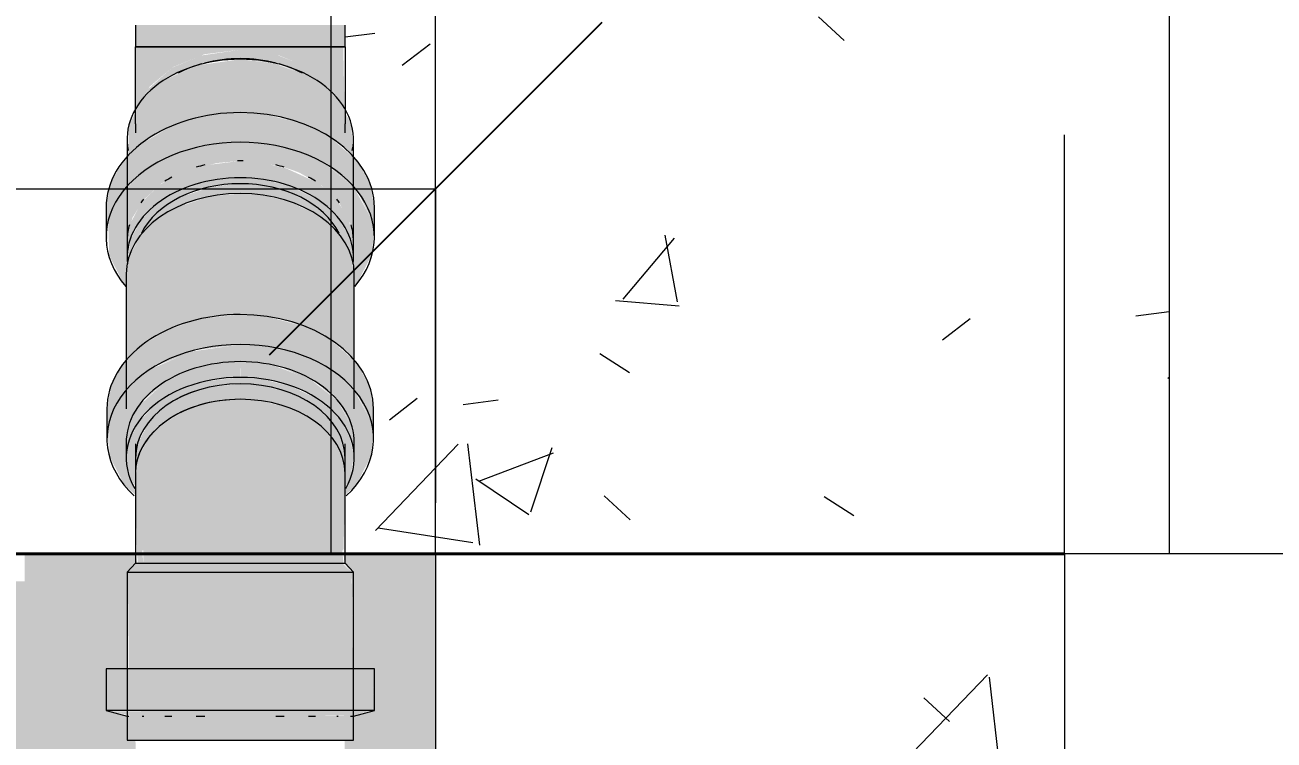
# Model space of a CAD drawing. Header units: metres. Extents: x 1.1 to 88.1, y -3.7 to 23.8.
# Drawn here: x 48.9163 to 49.2143, y -0.0444 to 0.1262 of the extents above; entities that cross this region are included whole.
import ezdxf

# ---------------------------------------------------------------- set-up
doc = ezdxf.new("R2010")
doc.units = ezdxf.units.M
for name, pattern in [('IMPORT-DASHED2 _4_', [0.375, 0.25, -0.125]), ('IMPORT-HIDDEN2 _2_', [0.1875, 0.125, -0.0625]), ('Projeção', [0.003969, 0.002381, -0.001587])]:
    doc.linetypes.add(name, pattern=pattern)
doc.layers.add('1095_ARQ_BASE_dwg', color=7, linetype='Continuous', lineweight=5, true_color=0x767676)
doc.layers.add('A-FLOR', color=7, linetype='Continuous', lineweight=9, true_color=0x007f00)
for name, color, linetype, lineweight in [('A-ANNO-DIMS', 7, 'Continuous', 5), ('A-ANNO-DIMS-25', 7, 'Continuous', 5), ('A-DETL', 7, 'Continuous', 5), ('A-DETL-GENF', 7, 'Continuous', 5), ('A-FLOR-OVHD', 7, 'Projeção', 5), ('A-WALL', 7, 'Continuous', 9), ('KIRYA - PAREDE', 7, 'Continuous', 40), ('KIRYA - PAREDE VISTA', 7, 'Continuous', 15), ('KIRYA - PISO', 7, 'Continuous', 5), ('KIRYA - PROJEÇÃO', 7, 'IMPORT-DASHED2 _4_', 5), ('KIRYA - SQUADRIA', 7, 'Continuous', 5), ('P-PIPE', 7, 'Continuous', 5), ('S-COLS', 7, 'Continuous', 5)]:
    doc.layers.add(name, color=color, linetype=linetype, lineweight=lineweight)
doc.styles.add('Century Gothic_2', font='GOTHIC.TTF', dxfattribs={"height": 0.025})
doc.dimstyles.new('Setores_1_mm', dxfattribs={"dimscale": 0.3048, "dimtxt": 0.026104, "dimasz": 0.260417, "dimexe": 0.19685, "dimexo": 0.123031, "dimgap": 0.143537, "dimtad": 1, "dimrnd": 0.01, "dimzin": 0, "dimdsep": 46, "dimtxsty": 'Century Gothic_2', "dimblk1": 'OBLIQUE', "dimblk2": 'OBLIQUE', "dimsah": 1, "dimcen": 0.09, "dimazin": 0, "dimtfac": 1, "dimtdec": 4, "dimtix": 1, "dimtmove": 0, "dimatfit": 3, "dimfxl": 1, "dimtvp": 1, "dimtolj": 1, "dimtzin": 0, "dimarcsym": 2})
pattern_1 = [(50, (47.8734, 1.515), (0.1821895, -0.015938), [0.01905, -0.20955]), (355, (47.8734, 1.515), (-0.035242, 0.191059), [0.01524, -0.16764]), (100.451, (47.8884, 1.514), (0.146942, 0.17512), [0.01619, -0.17809]), (46.184, (47.8734, 1.566), (0.271077, -0.042045), [0.02858, -0.31433]), (96.636, (47.8964, 1.562), (0.237407, 0.247433), [0.02429, -0.26714]), (351.184, (47.8734, 1.566), (0.237406, 0.247428), [0.02286, -0.25146]), (21, (47.8984, 1.553), (0.15162, -0.102267), [0.01905, -0.20955]), (326, (47.8984, 1.553), (0.061803, 0.184189), [0.01524, -0.16764]), (71.451, (47.9114, 1.545), (0.213418, 0.081924), [0.01619, -0.17809]), (37.5, (47.8734, 1.515), (0.0030864, 0.084551), [0.00838, -0.15723, 0.00838, -0.1618, -0.16828]), (37.5, (47.8734, 1.515), (0.0030864, 0.084551), [-0.33579, 0.00838, -0.15989]), (7.5, (47.8734, 1.515), (0.0668157, 0.1001782), [0.00838, -0.08865, 0.00838, -0.15342, -0.06414]), (7.5, (47.8734, 1.515), (0.0668157, 0.1001782), [-0.25883, 0.00838, -0.05575]), (327.5, (47.8164, 1.515), (0.1355866, -0.0057276), [0.00838, -0.05512, 0.00838, -0.18974, -0.26289]), (327.5, (47.8164, 1.515), (0.1355866, -0.0057276), [-0.26162, 0.00838, -0.25451]), (317.5, (47.7914, 1.515), (0.1481253, 0.0254287), [0.00838, -0.07417, 0.00838, -0.12319, -0.18669]), (317.5, (47.7914, 1.515), (0.1481253, 0.0254287), [-0.21412, 0.00838, -0.17831])]

# ---------------------------------------------------------------- blocks, each defined once
blk = doc.blocks.new('Pilar retangular - 20 x 40 cm-4048671-AA')
at = {"layer": 'S-COLS', "true_color": 0xeaeaea}
h = blk.add_hatch(dxfattribs=at)
h.set_pattern_fill('FP_6', color=254, style=0, pattern_type=2)
h.set_pattern_definition([(50, (-10.541, 1.515), (0.18219, -0.015938), [0.01905, -0.20955]), (355, (-10.541, 1.515), (-0.035242, 0.191059), [0.01524, -0.16764]), (100.451, (-10.526, 1.514), (0.146942, 0.17512), [0.01619, -0.17809]), (46.184, (-10.541, 1.566), (0.271077, -0.042045), [0.02857, -0.31432]), (96.636, (-10.518, 1.562), (0.237407, 0.247433), [0.02429, -0.26714]), (351.184, (-10.541, 1.566), (0.237406, 0.247428), [0.02286, -0.25146]), (21, (-10.516, 1.553), (0.15162, -0.102267), [0.01905, -0.20955]), (326, (-10.516, 1.553), (0.061803, 0.18419), [0.01524, -0.16764]), (71.451, (-10.503, 1.545), (0.213418, 0.081924), [0.01619, -0.17809]), (37.5, (-10.541, 1.515), (0.0030864, 0.084551), [0.00838, -0.15723, 0.00838, -0.1618, -0.16827]), (37.5, (-10.541, 1.515), (0.0030864, 0.084551), [-0.33579, 0.00838, -0.15989]), (7.5, (-10.541, 1.515), (0.0668157, 0.1001782), [0.00838, -0.08865, 0.00838, -0.15342, -0.06413]), (7.5, (-10.541, 1.515), (0.0668157, 0.1001782), [-0.25883, 0.00838, -0.05575]), (327.5, (-10.598, 1.515), (0.1355866, -0.0057276), [0.00838, -0.05512, 0.00838, -0.18974, -0.26289]), (327.5, (-10.598, 1.515), (0.1355866, -0.0057276), [-0.26162, 0.00838, -0.25451]), (317.5, (-10.623, 1.515), (0.148125, 0.025429), [0.00838, -0.07417, 0.00838, -0.12319, -0.18669]), (317.5, (-10.623, 1.515), (0.148125, 0.025429), [-0.21412, 0.00838, -0.17831])])
h.paths.add_polyline_path([(-9.4001, -0.3), (-9.4001, -0.1), (-9.42178, -0.1), (-9.42171, -0.11103), (-9.41951, -0.11103), (-9.41951, -0.15643), (-9.41491, -0.15643), (-9.41539, -0.16653), (-9.41992, -0.16773), (-9.41951, -0.17303), (-9.42171, -0.17303), (-9.42152, -0.18522), (-9.41878, -0.1888), (-9.41519, -0.19879), (-9.41545, -0.21049), (-9.41939, -0.2207), (-9.4251, -0.22791), (-9.4251, -0.3)])
h.paths.add_polyline_path([(-9.23734, 0), (-9.2251, 0), (-9.2251, 0.89352), (-9.42178, 0.89352), (-9.42171, 0.18816), (-9.41951, 0.18816), (-9.41951, 0.14276), (-9.41491, 0.14276), (-9.41539, 0.13266), (-9.41992, 0.13146), (-9.41951, 0.12616), (-9.42171, 0.12616), (-9.42171, 0.10531), (-9.42012, 0.10222), (-9.42002, 0.0949), (-9.41899, 0.09395), (-9.4158, 0.0885), (-9.41471, 0.08264), (-9.41535, 0.07133), (-9.41951, 0.06382), (-9.41951, 0.04617), (-9.41917, 0.04586), (-9.41599, 0.04044), (-9.41491, 0.03462), (-9.41554, 0.02328), (-9.41917, 0.01623), (-9.42176, 0.01404), (-9.42171, 0), (-9.2501, 0)])
at = {"layer": 'S-COLS', "color": 253, "true_color": 0xaaaaaa}
for p, q in [((-9.4251, 0.89352), (-9.4251, 0)), ((-9.2251, 0.89352), (-9.2251, 0))]:
    blk.add_line(p, q, dxfattribs=at)
blk = doc.blocks.new('1095_ARQ_BASE_dwg__U16-4006147-AA')
at = {"layer": 'KIRYA - SQUADRIA'}
for p, q in [((-9.4001, 0), (-10.1051, 0)), ((-9.2501, 0), (-9.4001, 0)), ((-9.4001, 0), (-10.1051, 0)), ((-10.1051, 0), (-9.4151, 0)), ((-9.4001, 0), (-9.4151, 0)), ((-9.4151, 0), (-9.3651, 0)), ((-9.4001, 0), (-9.4151, 0)), ((-9.4151, 0), (-9.3651, 0)), ((-9.2501, 0), (-9.4001, 0)), ((-9.3651, 0), (-9.2501, 0)), ((-9.3651, 0), (-9.2501, 0))]:
    blk.add_line(p, q, dxfattribs=at)
blk = doc.blocks.new('1095_ARQ_BASE_dwg-4006143-AA')
at = {"layer": 'KIRYA - PAREDE'}
for p, q in [((-12.0501, 0), (-9.2501, 0)), ((-9.4001, 0), (-11.9001, 0)), ((-9.4001, 0), (-11.1001, 0)), ((-11.1001, 0), (-9.4001, 0)), ((-9.49801, 0), (-9.47133, 0)), ((-9.47133, 0), (-9.49801, 0)), ((-9.42209, 0), (-9.4001, 0)), ((-9.2501, 0), (-9.42209, 0)), ((-9.4001, 0), (-9.2501, 0)), ((-9.2501, 0), (-9.4001, 0))]:
    blk.add_line(p, q, dxfattribs=at)
at = {"layer": 'KIRYA - PAREDE VISTA'}
blk.add_line((-9.38072, 0), (-9.72072, 0), dxfattribs=at)
at = {"layer": 'KIRYA - PISO'}
for p, q in [((-9.25067, 0), (-11.147, 0)), ((-9.25012, 0), (-11.02377, 0)), ((-9.25038, 0), (-10.147, 0)), ((-9.29632, 0), (-9.2501, 0)), ((-9.2501, 0), (-12.36535, 0)), ((-9.2501, 0), (-12.36535, 0)), ((-9.2501, 0), (-12.36535, 0)), ((-9.2501, 0), (-12.36535, 0)), ((-9.2501, 0), (-12.2501, 0))]:
    blk.add_line(p, q, dxfattribs=at)
at = {"layer": 'KIRYA - PROJEÇÃO'}
for p, q in [((-12.2501, 0), (-9.2501, 0)), ((-9.47133, 0), (-9.49801, 0)), ((-9.2501, 0), (-9.42209, 0))]:
    blk.add_line(p, q, dxfattribs=at)
at = {"layer": 'KIRYA - PROJEÇÃO', "flags": 128}
blk.add_lwpolyline([(-9.2501, 0), (-10.7303, 0), (-10.47444, 0), (-9.2501, 0)], dxfattribs=at)
at = {"layer": 'KIRYA - SQUADRIA', "linetype": 'IMPORT-HIDDEN2 _2_'}
for p, q in [((-9.4001, 0), (-9.34768, 0)), ((-9.2501, 0), (-9.4001, 0)), ((-9.2501, 0), (-9.4001, 0)), ((-9.4001, 0), (-9.34768, 0)), ((-9.34768, 0), (-9.33768, 0)), ((-9.34768, 0), (-9.33768, 0)), ((-9.33768, 0), (-9.2501, 0)), ((-9.33768, 0), (-9.2501, 0)), ((-9.3151, 0), (-9.3351, 0)), ((-9.3351, 0), (-9.3151, 0))]:
    blk.add_line(p, q, dxfattribs=at)
blk.add_blockref('1095_ARQ_BASE_dwg__U16-4006147-AA', (0, 0))
blk = doc.blocks.new('Joelho 45_90 - Serie Normal - Esgoto - MEP - Tigre - Standard-4021435-AA')
at = {"layer": 'P-PIPE', "true_color": 0xf5ebeb}
for points in [[(-9.47171, 0.0192), (-9.47055, 0.02429), (-9.46836, 0.02804), (-9.46438, 0.0317), (-9.45903, 0.03456), (-9.45318, 0.03628), (-9.44671, 0.03688), (-9.44671, 0.04056), (-9.45375, 0.03979), (-9.45921, 0.03819), (-9.46438, 0.03538), (-9.46837, 0.0317), (-9.471, 0.02666), (-9.47171, 0.02273), (-9.47171, 0.01935)], [(-9.42171, 0.0192), (-9.42187, 0.02378), (-9.4229, 0.02804), (-9.42506, 0.03172), (-9.42903, 0.03538), (-9.43421, 0.03819), (-9.44099, 0.04002), (-9.44671, 0.04056), (-9.44671, 0.03688), (-9.44024, 0.03628), (-9.43343, 0.03409), (-9.42903, 0.0317), (-9.4247, 0.02743), (-9.42256, 0.02378), (-9.42179, 0.01965)], [(-9.47133, 0.00082), (-9.44671, 0.00082), (-9.44671, 0.03688), (-9.45318, 0.03628), (-9.45921, 0.03451), (-9.46486, 0.03126), (-9.46836, 0.02804), (-9.47098, 0.02309), (-9.47169, 0.01771), (-9.47137, 0.00152)], [(-9.44671, 0.00082), (-9.42209, 0.00082), (-9.4218, 0.01133), (-9.42171, 0.0192), (-9.42256, 0.02378), (-9.42506, 0.02804), (-9.42903, 0.0317), (-9.43421, 0.03451), (-9.44099, 0.03635), (-9.44671, 0.03688), (-9.44671, 0.00152)], [(-9.4247, -0.00218), (-9.42209, -0.00218), (-9.42237, 0.00082), (-9.44671, 0.00082), (-9.44671, -0.00218), (-9.42489, -0.00218)], [(-9.4733, -0.00438), (-9.44671, -0.00438), (-9.44671, -0.00218), (-9.47133, -0.00218), (-9.47279, -0.00381)], [(-9.42333, -0.00438), (-9.42012, -0.00438), (-9.42237, -0.00218), (-9.44671, -0.00218), (-9.44671, -0.00438), (-9.42419, -0.00438)], [(-9.44671, -0.03738), (-9.44671, -0.02738), (-9.47871, -0.02738), (-9.47822, -0.03738), (-9.44914, -0.03738)], [(-9.42054, -0.03738), (-9.41519, -0.03738), (-9.41471, -0.02738), (-9.44671, -0.02738), (-9.44671, -0.03738), (-9.42063, -0.03738)], [(-9.4571, -0.03868), (-9.44671, -0.03868), (-9.44671, -0.03738), (-9.47762, -0.03754), (-9.47263, -0.03861), (-9.46243, -0.03866), (-9.45757, -0.03867)], [(-9.43843, -0.03868), (-9.41971, -0.03858), (-9.4158, -0.03738), (-9.44671, -0.03738), (-9.44671, -0.03868), (-9.43846, -0.03868)]]:
    blk.add_hatch(color=7, dxfattribs=at).paths.add_polyline_path(points)
h = blk.add_hatch(color=7, dxfattribs=at)
h.paths.add_polyline_path([(-9.44671, -0.00218), (-9.44671, 0.00082), (-9.46984, 0.00082), (-9.46984, -0.00218), (-9.44914, -0.00218)])
h.paths.add_polyline_path([(-9.47009, -0.00218), (-9.46984, -0.00218), (-9.47009, 0.00082), (-9.47133, 0.00082), (-9.47116, -0.00218), (-9.47047, -0.00218)])
h = blk.add_hatch(color=7, dxfattribs=at)
h.paths.add_polyline_path([(-9.47371, -0.04438), (-9.44671, -0.04438), (-9.44671, -0.03868), (-9.47286, -0.03861), (-9.47357, -0.03861), (-9.47365, -0.03868)])
h.paths.add_polyline_path([(-9.46881, -0.02738), (-9.44671, -0.02738), (-9.44671, -0.00438), (-9.4733, -0.00438), (-9.4733, -0.02738), (-9.46933, -0.02738)])
h = blk.add_hatch(color=7, dxfattribs=at)
h.paths.add_polyline_path([(-9.43972, -0.04438), (-9.41971, -0.04438), (-9.41977, -0.03859), (-9.42079, -0.03861), (-9.43096, -0.03866), (-9.43643, -0.03868), (-9.44671, -0.03868), (-9.44671, -0.04438), (-9.43998, -0.04438)])
h.paths.add_polyline_path([(-9.42012, -0.02738), (-9.41988, -0.02738), (-9.42012, -0.00438), (-9.44671, -0.00438), (-9.44671, -0.02738), (-9.42041, -0.02738)])
at = {"layer": 'P-PIPE'}
for p, q in [((-9.47171, 0.02288), (-9.47171, 0.0192)), ((-9.42171, 0.0192), (-9.42171, 0.02288)), ((-9.47171, 0.00082), (-9.47171, -0.00218)), ((-9.42171, -0.00218), (-9.42171, 0.00082)), ((-9.47171, -0.00218), (-9.47371, -0.00438)), ((-9.47171, -0.00218), (-9.44671, -0.00218)), ((-9.44671, -0.00218), (-9.42171, -0.00218)), ((-9.41971, -0.00438), (-9.42171, -0.00218)), ((-9.47371, -0.00438), (-9.47371, -0.04438)), ((-9.47371, -0.00438), (-9.44671, -0.00438)), ((-9.44671, -0.00438), (-9.41971, -0.00438)), ((-9.41971, -0.04438), (-9.41971, -0.00438)), ((-9.47871, -0.02738), (-9.47871, -0.03738)), ((-9.44671, -0.02738), (-9.47871, -0.02738)), ((-9.41471, -0.02738), (-9.44671, -0.02738)), ((-9.41471, -0.03738), (-9.41471, -0.02738)), ((-9.47871, -0.03738), (-9.47371, -0.03868)), ((-9.44671, -0.03738), (-9.47871, -0.03738)), ((-9.47371, -0.03868), (-9.4733, -0.03868)), ((-9.47009, -0.03868), (-9.46975, -0.03868)), ((-9.46468, -0.03868), (-9.463, -0.03868)), ((-9.4572, -0.03868), (-9.45517, -0.03868)), ((-9.41471, -0.03738), (-9.44671, -0.03738)), ((-9.43824, -0.03868), (-9.43621, -0.03868)), ((-9.43041, -0.03868), (-9.42873, -0.03868)), ((-9.42367, -0.03868), (-9.42332, -0.03868)), ((-9.42037, -0.03868), (-9.41971, -0.03868)), ((-9.41971, -0.03868), (-9.41471, -0.03738)), ((-9.47371, -0.04438), (-9.44671, -0.04438)), ((-9.44671, -0.04438), (-9.41971, -0.04438))]:
    blk.add_line(p, q, dxfattribs=at)
at = {"layer": 'P-PIPE', "flags": 128}
for points in [[(-9.47171, 0.0192), (-9.47171, 0.01845), (-9.47171, 0.01767), (-9.47171, 0.01687), (-9.47171, 0.01604), (-9.47171, 0.01518), (-9.47171, 0.0143), (-9.47171, 0.0134), (-9.47171, 0.01248), (-9.47171, 0.01155), (-9.47171, 0.01059), (-9.47171, 0.00962), (-9.47171, 0.00863), (-9.47171, 0.00764), (-9.47171, 0.00663), (-9.47171, 0.00561), (-9.47171, 0.00458), (-9.47171, 0.00355), (-9.47171, 0.00252), (-9.47171, 0.00148), (-9.47171, 0.00082)], [(-9.42171, 0.00082), (-9.42171, 0.00186), (-9.42171, 0.00289), (-9.42171, 0.00393), (-9.42171, 0.00496), (-9.42171, 0.00598), (-9.42171, 0.007), (-9.42171, 0.008), (-9.42171, 0.009), (-9.42171, 0.00998), (-9.42171, 0.01094), (-9.42171, 0.01189), (-9.42171, 0.01282), (-9.42171, 0.01374), (-9.42171, 0.01463), (-9.42171, 0.0155), (-9.42171, 0.01634), (-9.42171, 0.01717), (-9.42171, 0.01796), (-9.42171, 0.01873), (-9.42171, 0.0192)]]:
    blk.add_lwpolyline(points, dxfattribs=at)
at = {"layer": 'P-PIPE'}
for centre, major_axis, start_param, end_param in [((-9.44671, 0.02288), (-0.025, 0), 4.712389, 6.283185), ((-9.44671, 0.02288), (-0.025, 0), 3.141593, 4.712389), ((-9.44671, 0.0192), (-0.025, 0), 4.712389, 6.283185), ((-9.44671, 0.0192), (0.025, 0), 1.570796, 3.141593), ((-9.44671, 0.0192), (-0.025, 0), 3.141593, 4.712389), ((-9.44671, 0.0192), (0.025, 0), 0, 1.570796)]:
    blk.add_ellipse(centre, major_axis=major_axis, ratio=0.707107, start_param=start_param, end_param=end_param, dxfattribs=at)
blk = doc.blocks.new('Luva Simples para Conexão - Serie Normal - Esgoto - MEP - Tigre - Standard-V49-AA')
at = {"layer": 'P-PIPE', "true_color": 0xf5ebeb}
for points in [[(-9.47391, 0.04617), (-9.46836, 0.05097), (-9.46237, 0.05416), (-9.45375, 0.05645), (-9.44671, 0.0571), (-9.44671, 0.08595), (-9.45375, 0.0853), (-9.46127, 0.08285), (-9.46594, 0.08032), (-9.47026, 0.07634), (-9.47308, 0.07114), (-9.47391, 0.06672), (-9.47391, 0.0478)], [(-9.41951, 0.04617), (-9.41951, 0.06672), (-9.42043, 0.0717), (-9.42349, 0.07665), (-9.42747, 0.08032), (-9.43421, 0.0837), (-9.44024, 0.08535), (-9.44671, 0.08595), (-9.44671, 0.0571), (-9.43796, 0.05618), (-9.43081, 0.05409), (-9.42422, 0.05052), (-9.42019, 0.0468)], [(-9.47802, 0.02357), (-9.47802, 0.03138), (-9.4738, 0.0391), (-9.46715, 0.0447), (-9.45728, 0.04864), (-9.44671, 0.04996), (-9.44671, 0.0571), (-9.45546, 0.05618), (-9.46318, 0.05378), (-9.46955, 0.05019), (-9.47425, 0.04586), (-9.47742, 0.04044), (-9.47851, 0.03462), (-9.47802, 0.02358)], [(-9.41539, 0.02357), (-9.41491, 0.03462), (-9.41599, 0.04044), (-9.41917, 0.04586), (-9.42506, 0.05097), (-9.43081, 0.05409), (-9.43967, 0.05645), (-9.44671, 0.0571), (-9.44671, 0.04996), (-9.43583, 0.0486), (-9.42571, 0.04423), (-9.41917, 0.03872), (-9.41539, 0.03138), (-9.41539, 0.02628)], [(-9.47165, 0.01404), (-9.47171, 0.01573), (-9.47308, 0.01842), (-9.47384, 0.02396), (-9.47349, 0.02996), (-9.46998, 0.03648), (-9.46399, 0.04144), (-9.45494, 0.04483), (-9.44671, 0.04586), (-9.44671, 0.04996), (-9.45843, 0.04826), (-9.46774, 0.0442), (-9.47425, 0.03872), (-9.47802, 0.03138), (-9.47788, 0.02328), (-9.47424, 0.01623), (-9.47171, 0.01409)], [(-9.42176, 0.01404), (-9.41917, 0.01623), (-9.41539, 0.02357), (-9.41539, 0.03138), (-9.41951, 0.039), (-9.42627, 0.0447), (-9.43583, 0.0486), (-9.44671, 0.04996), (-9.44671, 0.04586), (-9.4374, 0.0447), (-9.42872, 0.04094), (-9.42315, 0.03624), (-9.41992, 0.02996), (-9.41953, 0.02278), (-9.42043, 0.0179), (-9.42175, 0.01566)], [(-9.47391, 0.02288), (-9.47272, 0.0283), (-9.46999, 0.03275), (-9.4652, 0.03688), (-9.45907, 0.0399), (-9.45305, 0.04152), (-9.44671, 0.04211), (-9.44671, 0.04586), (-9.45601, 0.0447), (-9.46438, 0.0412), (-9.4706, 0.03558), (-9.47349, 0.02996), (-9.47388, 0.02331)], [(-9.41951, 0.02288), (-9.41992, 0.02996), (-9.42343, 0.03648), (-9.43008, 0.04171), (-9.43848, 0.04483), (-9.44671, 0.04586), (-9.44657, 0.0421), (-9.4389, 0.04123), (-9.43284, 0.03939), (-9.42726, 0.03628), (-9.4227, 0.03172), (-9.42036, 0.02745), (-9.41959, 0.0233)], [(-9.42175, 0.01566), (-9.42034, 0.01842), (-9.41964, 0.02357), (-9.4207, 0.0283), (-9.42315, 0.03249), (-9.42821, 0.03688), (-9.43421, 0.03986), (-9.44099, 0.04158), (-9.44671, 0.04211), (-9.45451, 0.04123), (-9.46031, 0.03953), (-9.46594, 0.03648), (-9.47073, 0.0317), (-9.47306, 0.02745), (-9.47391, 0.02288), (-9.47272, 0.01746), (-9.47167, 0.01623), (-9.47154, 0.02378), (-9.47051, 0.02804), (-9.46836, 0.03172), (-9.46438, 0.03538), (-9.45921, 0.03819), (-9.45318, 0.03995), (-9.44671, 0.04056), (-9.43881, 0.03953), (-9.43311, 0.03759), (-9.42903, 0.03538), (-9.4247, 0.03111), (-9.42256, 0.02745), (-9.42171, 0.02288), (-9.42174, 0.01602)]]:
    blk.add_hatch(color=7, dxfattribs=at).paths.add_polyline_path(points)
at = {"layer": 'P-PIPE'}
for p, q in [((-9.47391, 0.06672), (-9.47391, 0.03462)), ((-9.41951, 0.03462), (-9.41951, 0.06672)), ((-9.47851, 0.03462), (-9.47851, 0.02747)), ((-9.41491, 0.02747), (-9.41491, 0.03462)), ((-9.47391, 0.02663), (-9.47391, 0.02288)), ((-9.41951, 0.02288), (-9.41951, 0.02663))]:
    blk.add_line(p, q, dxfattribs=at)
for centre, major_axis, start_param, end_param in [((-9.44671, 0.06672), (-0.0272, 0), 4.712389, 6.283185), ((-9.44671, 0.06672), (-0.0272, 0), 3.141593, 4.712389), ((-9.44671, 0.03462), (0.0318, 0), 1.570796, 3.141593), ((-9.44671, 0.03462), (0.0318, 0), 0, 1.570796), ((-9.44671, 0.02747), (0.0318, 0), 1.570796, 3.792682), ((-9.44671, 0.02747), (0.0318, 0), 5.632096, 7.853982), ((-9.44671, 0.02663), (-0.0272, 0), 4.712389, 6.345763), ((-9.44671, 0.02663), (0.0272, 0), 6.220608, 7.853982), ((-9.44671, 0.02288), (-0.0272, 0), 4.712389, 6.671394), ((-9.44671, 0.02288), (0.0272, 0), 5.894977, 7.853982), ((-9.44671, 0.02288), (-0.025, 0), 4.712389, 6.283185), ((-9.44671, 0.02288), (0.025, 0), 0, 1.570796)]:
    blk.add_ellipse(centre, major_axis=major_axis, ratio=0.707107, start_param=start_param, end_param=end_param, dxfattribs=at)
blk = doc.blocks.new('Joelho 45_90 - Serie Normal - Esgoto - MEP - Tigre - Standard-V50-AA')
at = {"layer": 'P-PIPE', "true_color": 0xf5ebeb}
for points in [[(-9.47171, 0.12096), (-9.44671, 0.12096), (-9.44671, 0.12616), (-9.47171, 0.12616)], [(-9.42419, 0.12096), (-9.42171, 0.12096), (-9.42178, 0.12616), (-9.44671, 0.12616), (-9.44671, 0.12096), (-9.42419, 0.12096)], [(-9.4716, 0.10552), (-9.46836, 0.11142), (-9.46277, 0.11612), (-9.45525, 0.11919), (-9.44671, 0.12026), (-9.44671, 0.12096), (-9.47171, 0.12096), (-9.47158, 0.10774)], [(-9.46973, 0.10875), (-9.46347, 0.11377), (-9.45525, 0.11707), (-9.44671, 0.11814), (-9.44671, 0.12026), (-9.456, 0.11889), (-9.46295, 0.11598), (-9.46858, 0.11099)], [(-9.42182, 0.10552), (-9.42215, 0.12096), (-9.44671, 0.12096), (-9.44671, 0.12026), (-9.43741, 0.11889), (-9.43047, 0.11598), (-9.42483, 0.11099), (-9.42185, 0.10558)], [(-9.42368, 0.10875), (-9.42506, 0.11142), (-9.43064, 0.11612), (-9.43848, 0.11923), (-9.44671, 0.12026), (-9.44671, 0.11814), (-9.43747, 0.11684), (-9.42865, 0.11294), (-9.42446, 0.10941)], [(-9.43747, 0.11684), (-9.43848, 0.11711), (-9.43766, 0.11687)], [(-9.47822, 0.07164), (-9.47822, 0.0795), (-9.47386, 0.08736), (-9.46674, 0.09312), (-9.45765, 0.09683), (-9.44671, 0.0982), (-9.44671, 0.10527), (-9.45499, 0.1045), (-9.46271, 0.10224), (-9.47009, 0.09794), (-9.47442, 0.09395), (-9.47762, 0.0885), (-9.47871, 0.08264), (-9.47822, 0.07165)], [(-9.41519, 0.07164), (-9.41471, 0.08264), (-9.4158, 0.0885), (-9.41899, 0.09395), (-9.42506, 0.09917), (-9.43099, 0.10232), (-9.43972, 0.10462), (-9.44671, 0.10527), (-9.44671, 0.0982), (-9.43562, 0.09677), (-9.42588, 0.09269), (-9.41899, 0.08688), (-9.41519, 0.0795), (-9.41519, 0.07465)], [(-9.47391, 0.06382), (-9.47363, 0.06822), (-9.47357, 0.06989), (-9.47369, 0.07164), (-9.47343, 0.07634), (-9.47245, 0.08016), (-9.46966, 0.08456), (-9.46543, 0.08842), (-9.45765, 0.09197), (-9.45218, 0.09325), (-9.44671, 0.09374), (-9.44671, 0.0982), (-9.45765, 0.09683), (-9.46728, 0.0929), (-9.4745, 0.08673), (-9.47822, 0.0795), (-9.47796, 0.07114), (-9.47442, 0.06425)], [(-9.41951, 0.06382), (-9.419, 0.06425), (-9.41519, 0.07164), (-9.41519, 0.0795), (-9.41956, 0.08736), (-9.42634, 0.09298), (-9.43576, 0.09683), (-9.44671, 0.0982), (-9.44671, 0.09374), (-9.43747, 0.09259), (-9.43421, 0.09155), (-9.43258, 0.09093), (-9.42743, 0.08799), (-9.42309, 0.08375), (-9.42043, 0.07872), (-9.41976, 0.07465), (-9.41951, 0.06413)], [(-9.47344, 0.06921), (-9.47272, 0.07214), (-9.46836, 0.07946), (-9.46391, 0.08338), (-9.45866, 0.08609), (-9.45318, 0.08769), (-9.44647, 0.08827), (-9.43972, 0.08754), (-9.43311, 0.08533), (-9.42903, 0.08312), (-9.4247, 0.07885), (-9.4203, 0.07098), (-9.41997, 0.06921), (-9.41984, 0.07135), (-9.42075, 0.07577), (-9.42349, 0.08032), (-9.42762, 0.08412), (-9.43421, 0.08745), (-9.44024, 0.08911), (-9.44671, 0.08971), (-9.4537, 0.08906), (-9.46101, 0.08672), (-9.46594, 0.08399), (-9.47026, 0.07987), (-9.4729, 0.07496), (-9.47357, 0.06989)]]:
    blk.add_hatch(color=7, dxfattribs=at).paths.add_polyline_path(points)
h = blk.add_hatch(color=7, dxfattribs=at)
h.paths.add_polyline_path([(-9.47371, 0.07062), (-9.47279, 0.07556), (-9.46992, 0.08032), (-9.46543, 0.08432), (-9.45921, 0.08745), (-9.45218, 0.0892), (-9.44671, 0.08971), (-9.44671, 0.09374), (-9.45594, 0.09259), (-9.45921, 0.09155), (-9.46077, 0.09097), (-9.46598, 0.08799), (-9.47032, 0.08375), (-9.47298, 0.07872), (-9.47365, 0.0749), (-9.4737, 0.07114)])
h.paths.add_polyline_path([(-9.47339, 0.0949), (-9.46836, 0.09917), (-9.46242, 0.10232), (-9.4537, 0.10462), (-9.44671, 0.10527), (-9.44671, 0.11799), (-9.45659, 0.11658), (-9.46442, 0.11322), (-9.47009, 0.10845), (-9.4733, 0.10215), (-9.47339, 0.09507)])
h = blk.add_hatch(color=7, dxfattribs=at)
h.paths.add_polyline_path([(-9.41971, 0.07062), (-9.41999, 0.07634), (-9.42097, 0.08016), (-9.42375, 0.08456), (-9.42787, 0.08836), (-9.43576, 0.09197), (-9.44123, 0.09325), (-9.44671, 0.09374), (-9.44671, 0.08971), (-9.43843, 0.08868), (-9.43284, 0.08696), (-9.42747, 0.08399), (-9.42315, 0.07987), (-9.42063, 0.07556), (-9.4198, 0.07114)])
h.paths.add_polyline_path([(-9.42002, 0.0949), (-9.42012, 0.10222), (-9.42332, 0.10845), (-9.42935, 0.11353), (-9.43848, 0.11697), (-9.44671, 0.11799), (-9.44671, 0.10527), (-9.43843, 0.1045), (-9.42972, 0.1017), (-9.42332, 0.09794), (-9.42012, 0.09499)])
at = {"layer": 'P-PIPE'}
for p, q in [((-9.47171, 0.12616), (-9.47171, 0.12096)), ((-9.42171, 0.12096), (-9.42171, 0.12616)), ((-9.47171, 0.12096), (-9.44671, 0.12096)), ((-9.44671, 0.12096), (-9.47171, 0.12096)), ((-9.44671, 0.12096), (-9.42171, 0.12096)), ((-9.42171, 0.12096), (-9.44671, 0.12096)), ((-9.45712, 0.11653), (-9.45796, 0.11626)), ((-9.43546, 0.11626), (-9.43629, 0.11653)), ((-9.47171, 0.10258), (-9.47171, 0.10046)), ((-9.42171, 0.10046), (-9.42171, 0.10258)), ((-9.47371, 0.0989), (-9.47371, 0.07062)), ((-9.41971, 0.07062), (-9.41971, 0.0989)), ((-9.47871, 0.08264), (-9.47871, 0.07557)), ((-9.41471, 0.07557), (-9.41471, 0.08264))]:
    blk.add_line(p, q, dxfattribs=at)
at = {"layer": 'P-PIPE', "flags": 128}
for points in [[(-9.47171, 0.10258), (-9.47171, 0.10333), (-9.47171, 0.10411), (-9.47171, 0.10491), (-9.47171, 0.10574), (-9.47171, 0.1066), (-9.47171, 0.10748), (-9.47171, 0.10838), (-9.47171, 0.1093), (-9.47171, 0.11023), (-9.47171, 0.11119), (-9.47171, 0.11216), (-9.47171, 0.11315), (-9.47171, 0.11415), (-9.47171, 0.11515), (-9.47171, 0.11617), (-9.47171, 0.1172), (-9.47171, 0.11823), (-9.47171, 0.11927), (-9.47171, 0.1203), (-9.47171, 0.12096)], [(-9.42171, 0.12096), (-9.42171, 0.11992), (-9.42171, 0.11889), (-9.42171, 0.11785), (-9.42171, 0.11682), (-9.42171, 0.1158), (-9.42171, 0.11478), (-9.42171, 0.11378), (-9.42171, 0.11279), (-9.42171, 0.11181), (-9.42171, 0.11084), (-9.42171, 0.10989), (-9.42171, 0.10896), (-9.42171, 0.10805), (-9.42171, 0.10715), (-9.42171, 0.10628), (-9.42171, 0.10544), (-9.42171, 0.10462), (-9.42171, 0.10382), (-9.42171, 0.10305), (-9.42171, 0.10258)]]:
    blk.add_lwpolyline(points, dxfattribs=at)
at = {"layer": 'P-PIPE'}
for centre, major_axis, start_param, end_param in [((-9.44671, 0.0989), (0.027, 0), 1.570796, 3.28261), ((-9.44671, 0.10046), (0.025, 0), 1.949704, 2.205513), ((-9.44671, 0.10046), (0.025, 0), 1.570796, 1.919862), ((-9.44671, 0.10046), (0.025, 0), 1.22173, 1.570796), ((-9.44671, 0.0989), (0.027, 0), 6.142168, 7.853982), ((-9.44671, 0.10046), (0.025, 0), 0.936079, 1.191889), ((-9.44671, 0.08264), (0.032, 0), 1.570796, 3.141593), ((-9.44671, 0.08264), (0.032, 0), 0, 1.570796), ((-9.44671, 0.07557), (0.032, 0), 1.570796, 3.690111), ((-9.44671, 0.07557), (0.032, 0), 5.734667, 7.853982), ((-9.44671, 0.07465), (0.027, 0), 1.889581, 1.970056), ((-9.44671, 0.07465), (0.027, 0), 1.570796, 1.595667), ((-9.44671, 0.07465), (0.027, 0), 1.545925, 1.570796), ((-9.44671, 0.07465), (0.027, 0), 1.171537, 1.252012), ((-9.44671, 0.07062), (0.027, 0), 1.570796, 3.216449), ((-9.44671, 0.07465), (0.027, 0), 2.218727, 2.299183), ((-9.44671, 0.07062), (0.027, 0), 6.208329, 7.853982), ((-9.44671, 0.07465), (0.027, 0), 0.842409, 0.922866), ((-9.44671, 0.07062), (0.025, 0), 1.570796, 2.800319), ((-9.44671, 0.07062), (0.025, 0), 0.341274, 1.570796), ((-9.44671, 0.07465), (0.027, 0), 2.617994, 2.64308), ((-9.44671, 0.07465), (0.027, 0), 2.593339, 2.617938), ((-9.44671, 0.07465), (0.027, 0), 0.523655, 0.548254), ((-9.44671, 0.07465), (0.027, 0), 0.498513, 0.523599), ((-9.44671, 0.07465), (0.027, 0), 2.936753, 3.1164), ((-9.44671, 0.07465), (0.027, 0), 0.025192, 0.20484), ((-9.44671, 0.07465), (0.027, 0), 3.116734, 3.161677), ((-9.44671, 0.07465), (0.027, 0), 6.263101, 6.308043)]:
    blk.add_ellipse(centre, major_axis=major_axis, ratio=0.707107, start_param=start_param, end_param=end_param, dxfattribs=at)
blk = doc.blocks.new('DIMBLOCK37-AA')
at = {"layer": 'A-ANNO-DIMS-25'}
for p, q in [((48.86378, 0.08712), (48.86378, 0.14712)), ((49.0143, 0.08712), (49.0143, 0.14712)), ((48.86378, 0.08712), (49.0143, 0.08712)), ((48.86378, 0.08712), (48.86378, 0.01219)), ((49.0143, 0.08712), (49.0143, 0.01219))]:
    blk.add_line(p, q, dxfattribs=at)
at = {"layer": 'A-ANNO-DIMS-25', "lineweight": 25}
for p, q in [((48.86378, 0.08712), (48.90347, 0.1268)), ((49.0143, 0.08712), (49.05399, 0.1268)), ((48.86378, 0.08712), (48.82409, 0.04743)), ((49.0143, 0.08712), (48.97461, 0.04743))]:
    blk.add_line(p, q, dxfattribs=at)
at = {"layer": 'A-ANNO-DIMS-25', "color": 0, "insert": (48.88393, 0.16291), "char_height": 0.025, "width": 0.1322613, "attachment_point": 1, "line_spacing_factor": 0.984502, "style": 'Century Gothic_2'}
blk.add_mtext('0,15 m', dxfattribs=at)
blk = doc.blocks.new('_Oblique')
at = {"color": 0, "linetype": 'ByBlock', "lineweight": -2}
blk.add_line((-0.5, -0.5), (0.5, 0.5), dxfattribs=at)
blk = doc.blocks.new('DIMBLOCK41-AA')
at = {"layer": 'A-ANNO-DIMS-25', "lineweight": 25}
for p, q in [((49.36953, 0), (49.32984, 0.03969)), ((49.36953, 0), (49.40921, -0.03969)), ((49.36953, -0.30669), (49.32984, -0.26701)), ((49.36953, -0.30669), (49.40921, -0.34638))]:
    blk.add_line(p, q, dxfattribs=at)
at = {"layer": 'A-ANNO-DIMS-25'}
for p, q in [((49.36953, 0), (49.30953, 0)), ((49.36953, 0), (49.36953, -0.30669)), ((49.36953, 0), (49.38815, 0)), ((49.36953, -0.30669), (49.17175, -0.30669)), ((49.36953, -0.30669), (49.42953, -0.30669))]:
    blk.add_line(p, q, dxfattribs=at)
at = {"layer": 'A-ANNO-DIMS-25', "color": 0, "insert": (49.29373, -0.20846), "char_height": 0.025, "width": 0.1322613, "attachment_point": 1, "rotation": 90, "line_spacing_factor": 0.984502, "style": 'Century Gothic_2'}
blk.add_mtext('0,31 m', dxfattribs=at)

msp = doc.modelspace()

# ---------------------------------------------------------------- hatches: boundary and pattern name
at = {"layer": 'A-DETL-GENF', "true_color": 0x808080}
h = msp.add_hatch(dxfattribs=at)
h.set_pattern_fill('FP_8', color=8, style=0, pattern_type=2)
h.set_pattern_definition(pattern_1)
h.paths.add_polyline_path([(49.04673, -0.1), (49.1643, -0.1), (49.1643, 0), (49.0143, 0), (49.0143, -0.1)])
h.paths.add_polyline_path([(46.4643, -0.1), (46.5143, -0.1), (46.5143, 0), (46.3643, 0), (46.3643, -0.1)])
at = {"layer": 'A-DETL-GENF', "true_color": 0xc0c0c0}
h = msp.add_hatch(dxfattribs=at)
h.set_pattern_fill('FP_8', color=9, style=0, pattern_type=2)
h.set_pattern_definition(pattern_1)
h.paths.add_polyline_path([(49.27685, -0.823), (49.9643, -0.823), (49.9643, 0), (49.1643, 0), (49.1643, -0.823), (49.27269, -0.823)])
h.paths.add_polyline_path([(49.78924, -0.73), (49.2643, -0.73), (49.2643, -0.05), (49.8643, -0.05), (49.8643, -0.73), (49.79787, -0.73)])
at = {"layer": 'A-FLOR', "true_color": 0x464646}
h = msp.add_hatch(color=49, dxfattribs=at)
h.paths.add_polyline_path([(46.5143, -0.1), (46.8945, -0.1), (46.89444, -0.01558), (46.89314, -0.01558), (46.89347, -0.00058), (46.89384, 0), (46.5143, 0), (46.5143, -0.06344)])
h.paths.add_polyline_path([(46.93439, -0.1), (47.67548, -0.1), (47.67534, 0), (46.93505, 0), (46.93542, -0.00058), (46.93574, -0.01558), (46.93439, -0.01558), (46.93439, -0.06344)])
h.paths.add_polyline_path([(47.77521, -0.1), (47.97547, -0.1), (47.97547, -0.0065), (47.97333, -0.0065), (47.97333, 0), (47.77534, 0), (47.77521, -0.06344)])
h.paths.add_polyline_path([(48.9927, -0.1), (49.0143, -0.1), (49.01414, 0), (48.99232, 0), (48.99259, -0.00249), (48.99428, -0.00438), (48.9947, -0.02738), (48.9997, -0.02738), (48.99921, -0.03738), (48.99464, -0.03868), (48.9947, -0.04438), (48.99263, -0.04438), (48.99263, -0.1)])
h.paths.add_polyline_path([(48.11407, -0.1), (48.81378, -0.1), (48.81378, -0.0065), (48.81128, -0.0065), (48.81128, 0), (48.07733, 0), (48.07733, -0.0065), (48.07519, -0.0065), (48.07519, -0.1), (48.11145, -0.1)])
h.paths.add_polyline_path([(48.91378, -0.1), (48.94276, -0.1), (48.9427, -0.04438), (48.9407, -0.04438), (48.9407, -0.03858), (48.93618, -0.03738), (48.9357, -0.02738), (48.94087, -0.02738), (48.94111, -0.00438), (48.94307, -0.00218), (48.9428, 0), (48.91628, 0), (48.91628, -0.0065), (48.91378, -0.0065), (48.91378, -0.06344)])
at = {"layer": 'P-PIPE', "true_color": 0x400080}
for points in [[(48.94431, 0.07649), (48.94898, 0.0806), (48.9552, 0.0837), (48.96122, 0.08535), (48.9677, 0.08609), (48.9677, 0.0883), (48.96071, 0.08754), (48.95403, 0.0853), (48.95002, 0.08312), (48.94604, 0.07946), (48.94431, 0.0765)], [(48.99109, 0.07649), (48.98935, 0.07946), (48.9849, 0.08338), (48.97965, 0.08609), (48.97417, 0.08769), (48.9677, 0.0883), (48.9677, 0.08595), (48.97473, 0.0853), (48.98177, 0.08312), (48.9878, 0.07952), (48.99108, 0.0765)]]:
    msp.add_hatch(color=196, dxfattribs=at).paths.add_polyline_path(points)

# ---------------------------------------------------------------- linework, layer by layer
at = {"layer": 'A-DETL'}
for p, q in [((49.1643, 0), (49.0143, 0)), ((49.0143, 0), (49.0143, -0.3)), ((49.9643, 0), (49.1643, 0)), ((49.1643, 0), (49.1643, -0.823))]:
    msp.add_line(p, q, dxfattribs=at)
at = {"layer": 'A-FLOR', "color": 9, "true_color": 0xaad4aa}
msp.add_line((49.0143, 0), (46.3643, 0), dxfattribs=at)
at = {"layer": 'A-FLOR-OVHD'}
for p, q in [((49.0143, 0), (49.0143, 0.88)), ((49.1643, 0), (49.1643, 0.88))]:
    msp.add_line(p, q, dxfattribs=at)
at = {"layer": 'A-WALL', "color": 253, "true_color": 0xaaaaaa}
for p, q in [((49.0143, 0), (49.0143, -0.3)), ((49.1643, 0), (49.0143, 0))]:
    msp.add_line(p, q, dxfattribs=at)
at = {"layer": 'P-PIPE'}
for p, q in [((48.9427, 0.02628), (48.9427, 0.02288)), ((48.9927, 0.02288), (48.9927, 0.02628))]:
    msp.add_line(p, q, dxfattribs=at)
for major_axis, start_param, end_param in [((-0.025, 0), 4.712389, 6.283185), ((0.025, 0), 0, 1.570796)]:
    msp.add_ellipse((48.9677, 0.02288), major_axis=major_axis, ratio=0.707107, start_param=start_param, end_param=end_param, dxfattribs=at)

# ---------------------------------------------------------------- block references
at = {"layer": '1095_ARQ_BASE_dwg', "color": 7}
msp.add_blockref('1095_ARQ_BASE_dwg-4006143-AA', (58.4144, 0), dxfattribs=at)
at = {"layer": 'P-PIPE'}
for name in ['Joelho 45_90 - Serie Normal - Esgoto - MEP - Tigre - Standard-V50-AA', 'Luva Simples para Conexão - Serie Normal - Esgoto - MEP - Tigre - Standard-V49-AA', 'Joelho 45_90 - Serie Normal - Esgoto - MEP - Tigre - Standard-4021435-AA']:
    msp.add_blockref(name, (58.4144, 0), dxfattribs=at)
at = {"layer": 'S-COLS', "color": 253, "true_color": 0xaaaaaa}
msp.add_blockref('Pilar retangular - 20 x 40 cm-4048671-AA', (58.4144, 0), dxfattribs=at)

# ---------------------------------------------------------------- dimensions: what is measured, and where the dimension line sits
at = {"layer": 'A-ANNO-DIMS'}
dim = msp.add_linear_dim(base=(49.0143, 0.08712), p1=(48.86378, -0.02531), p2=(49.0143, -0.02531), dimstyle='Setores_1_mm', override={"dimpost": '<>', "dimfxl": 0.150523}, dxfattribs=at)
dim.commit()
dim.dimension.update_dxf_attribs({"geometry": 'DIMBLOCK37-AA', "text_midpoint": (48.93904, 0.144)})
dim = msp.add_linear_dim(base=(49.36953, -0.30669), p1=(49.42565, 0), p2=(49.13425, -0.30669), angle=90, dimstyle='Setores_1_mm', override={"dimpost": '<>', "dimfxl": 0.423054}, dxfattribs=at)
dim.commit()
dim.dimension.update_dxf_attribs({"geometry": 'DIMBLOCK41-AA', "text_midpoint": (49.31265, -0.15335)})

doc.saveas('drawing.dxf')
